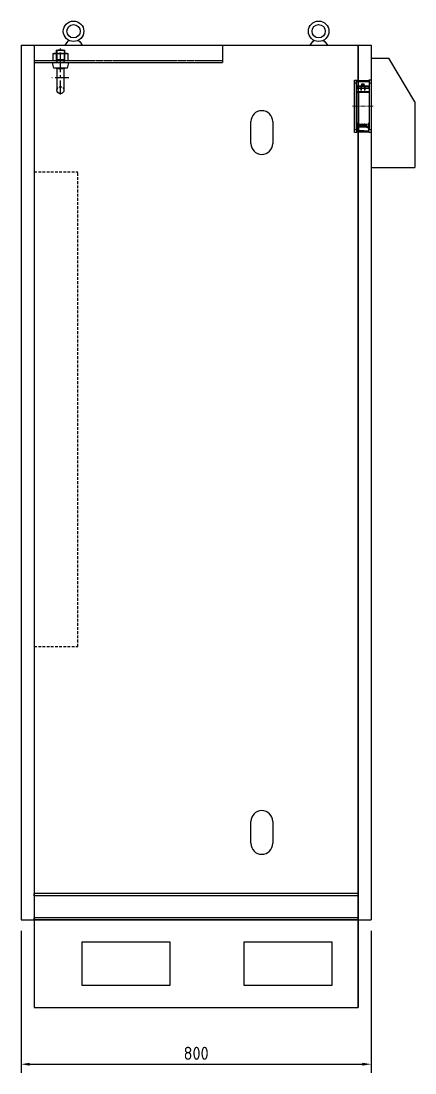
# Model space of a CAD drawing. Header units: inches. Extents: x 12 to 11036, y 8 to 6728.
# Drawn here: x 4447 to 5347, y 1346 to 3751 of the extents above; entities that cross this region are included whole.
import ezdxf

# ---------------------------------------------------------------- set-up
doc = ezdxf.new("R2010")
doc.units = ezdxf.units.IN
doc.header["$MEASUREMENT"] = 0
doc.set_wipeout_variables(frame=1)
for name, pattern in [('\\M+5B5E3\\M+5BBAD\\M+5CFDF', [18, 12, -2, 2, -2]), ('CENTER', [50.8, 31.75, -6.35, 6.35, -6.35]), ('HIDDEN', [9.525, 6.35, -3.175]), ('HIDDEN2', [4.7625, 3.175, -1.5875]), ('PHANTOM', [63.5, 31.75, -6.35, 6.35, -6.35, 6.35, -6.35])]:
    doc.linetypes.add(name, pattern=pattern)
for name, color, linetype, lineweight in [('02___PRT_ALL_AXES', 7, 'Continuous', 18), ('\\M+5B4D6\\M+5CAB5\\M+5CFDF\\M+5B2E3', 7, 'Continuous', 35), ('\\M+5D6D0\\M+5D0C4\\M+5CFDF\\M+5B2E3', 1, '\\M+5B5E3\\M+5BBAD\\M+5CFDF', 18)]:
    doc.layers.add(name, color=color, linetype=linetype, lineweight=lineweight)
for name, color, linetype in [('CL', 1, 'CENTER'), ('HL', 2, 'HIDDEN'), ('p', 141, 'PHANTOM'), ('피치선', 1, 'Continuous')]:
    doc.layers.add(name, color=color, linetype=linetype)
doc.styles.add('치수 텍스트_PSTEK_POSCO', font='isocp.shx')
doc.dimstyles.new('치수_PSTEK_POSCO', dxfattribs={"dimscale": 10, "dimtxt": 3, "dimasz": 2, "dimexe": 2, "dimexo": 2.5, "dimgap": 1, "dimtad": 1, "dimrnd": 1e-08, "dimdsep": 46, "dimtxsty": '치수 텍스트_PSTEK_POSCO', "dimcen": 0.09, "dimdle": 10, "dimclrd": 7, "dimclre": 7, "dimclrt": 2, "dimadec": 1, "dimazin": 2, "dimtfac": 1, "dimtmove": 0, "dimatfit": 3, "dimfxl": 0, "dimtolj": 1, "dimlwd": -1, "dimlwe": -1, "dimarcsym": 0})

# ---------------------------------------------------------------- blocks, each defined once
blk = doc.blocks.new('*D145')
at = {"color": 7, "linetype": 'Continuous'}
for p, q in [((4447.3, 1670.6), (4447.3, 1345.6)), ((5247.3, 1670.6), (5247.3, 1345.6)), ((4467.3, 1365.6), (5227.3, 1365.6))]:
    blk.add_line(p, q, dxfattribs=at)
at = {"color": 7}
for points in [[(4467.3, 1369), (4467.3, 1362.3), (4447.3, 1365.6)], [(5227.3, 1369), (5227.3, 1362.3), (5247.3, 1365.6)]]:
    blk.add_solid(points, dxfattribs=at)
at = {"layer": 'Defpoints', "color": 0}
for p in [(4447.3, 1695.6), (5247.3, 1695.6), (5247.3, 1365.6)]:
    blk.add_point(p, dxfattribs=at)
at = {"color": 2, "insert": (4847.3, 1390.6), "char_height": 30, "attachment_point": 5, "style": '치수 텍스트_PSTEK_POSCO'}
blk.add_mtext('\\A1;800', dxfattribs=at)
blk = doc.blocks.new('A$C319713A6')
for p, q in [((11.5, 45), (11.5, 95)), ((27.5, 45), (27.5, 95)), ((4.3, 45), (2, 35.5)), ((2, 35.5), (2, 32)), ((2, 32), (37, 32)), ((19.5, 47), (4.3, 45)), ((34.7, 45), (4.3, 45)), ((29.5, 26), (9.5, 26)), ((9.5, 4.7), (9.5, 26)), ((11.3, 26), (11.3, 30)), ((34.7, 45), (19.5, 47)), ((27.7, 30), (27.7, 26)), ((29.5, 26), (29.5, 4.7)), ((37, 35.5), (34.7, 45)), ((37, 32), (37, 35.5)), ((29.5, 4.7), (9.5, 4.7))]:
    blk.add_line(p, q)
for centre, radius, start, end in [((19.5, 95), 8, 0, 180), ((9.3, 30), 2, 0, 90), ((29.7, 30), 2, 90, 180), ((19.5, 22), 20, 240, 300)]:
    blk.add_arc(centre, radius, start, end)
at = {"layer": 'CL'}
for p, q in [((19.5, 105), (19.5, 0)), ((39, 67), (0, 67))]:
    blk.add_line(p, q, dxfattribs=at)
at = {"layer": 'HL'}
blk.add_arc((19.5, 95), 8, 180, 0, dxfattribs=at)
at = {"layer": '피치선'}
for p, q in [((10.9, 4), (10.9, 26)), ((28.1, 4), (28.1, 26))]:
    blk.add_line(p, q, dxfattribs=at)
blk = doc.blocks.new('A$C61CF45A5')
blk.add_blockref('A$C319713A6', (-19.5, -95))
blk = doc.blocks.new('*X36')
at = {"layer": '\\M+5B4D6\\M+5CAB5\\M+5CFDF\\M+5B2E3'}
for p, q in [((-1.6, 0.3), (-0.4, 0.1)), ((-1.5, 0.3), (-1.5, -0.3)), ((-0.4, 0.4), (-1.1, 0.2)), ((-0.4, 0.4), (-0.2, 1.1)), ((-0.4, 0.1), (-0.1, 0.4)), ((-0.4, 0.4), (-0.2, 0.2)), ((-0.4, -0.1), (-0.4, 0.1)), ((-0.3, 1.6), (-0.1, 0.4)), ((-0.3, 1.5), (0.3, 1.5)), ((-0.1, 0.4), (0.1, 0.4)), ((0.3, 1.6), (0.1, 0.4)), ((0.1, 0.4), (0.4, 0.1)), ((0.4, 0.4), (0.2, 1.1)), ((0.2, 0.2), (0.4, 0.4)), ((0.4, 0.4), (1.1, 0.2)), ((1.6, 0.3), (0.4, 0.1)), ((0.4, 0.1), (0.4, -0.1)), ((1.5, 0.3), (1.5, -0.3)), ((-1.6, -0.3), (-0.4, -0.1)), ((-0.4, -0.4), (-1.1, -0.2)), ((-0.1, -0.4), (-0.4, -0.1)), ((-0.2, -0.2), (-0.4, -0.4)), ((-0.4, -0.4), (-0.2, -1.1)), ((-0.3, -1.6), (-0.1, -0.4)), ((0.3, -1.5), (-0.3, -1.5)), ((0.1, -0.4), (-0.1, -0.4)), ((0.1, -0.4), (0.4, -0.1)), ((0.3, -1.6), (0.1, -0.4)), ((0.2, -0.2), (0.4, -0.4)), ((0.4, -0.4), (0.2, -1.1)), ((1.6, -0.3), (0.4, -0.1)), ((0.4, -0.4), (1.1, -0.2))]:
    blk.add_line(p, q, dxfattribs=at)
blk.add_circle((0, 0), 2.8, dxfattribs=at)
at = {"layer": '\\M+5D6D0\\M+5D0C4\\M+5CFDF\\M+5B2E3'}
for p, q in [((-3.2, 0), (3.2, 0)), ((0, -3.2), (0, 3.2))]:
    blk.add_line(p, q, dxfattribs=at)
blk = doc.blocks.new('A$C336E7B5A')
at = {"color": 7, "linetype": 'Continuous'}
for p, q in [((-38.3, 59.9), (-33, 59.9)), ((-38.3, -59.9), (-38.3, 59.9)), ((-38.3, 53.9), (-34.5, 53.9)), ((-34.5, 59.9), (-34.5, -52.8)), ((-34.5, 59.1), (-3.8, 59.1)), ((-34.5, 56.7), (-3.8, 56.7)), ((-3.8, 56.6), (-34.5, 56.6)), ((-33, 59.1), (-33, 59.9)), ((0, 59.9), (-5.3, 59.9)), ((-5.3, 59.1), (-5.3, 59.9)), ((-3.8, -52.8), (-3.8, 59.9)), ((-3.8, 53.9), (0, 53.9)), ((0, 59.9), (0, -59.9)), ((-34.5, 31.9), (-28.3, 31.2)), ((-4.6, 46.1), (-33.6, 46.1)), ((-33.6, 46.1), (-33.6, 40.6)), ((-4.6, 44.6), (-33.6, 44.6)), ((-24, 40.6), (-33.6, 40.6)), ((-33.6, 33.6), (-4.6, 33.6)), ((-33.6, 33.6), (-33.6, 32.6)), ((-33.6, 32.6), (-4.6, 32.6)), ((-28.3, -39.8), (-28.3, 31.2)), ((-27.7, 31.2), (-28.3, 31.2)), ((-27.7, 31.2), (-27.7, 32.6)), ((-24, 44.6), (-24, 36.9)), ((-23, 39.7), (-24, 39.7)), ((-23, 38.6), (-24, 38.6)), ((-24, 36.9), (-23, 36.9)), ((-23, 44.6), (-23, 36.9)), ((-15.3, 40.6), (-23, 40.6)), ((-15.3, 44.6), (-15.3, 36.9)), ((-14.3, 39.7), (-15.3, 39.7)), ((-14.3, 38.6), (-15.3, 38.6)), ((-15.3, 36.9), (-14.3, 36.9)), ((-14.3, 44.6), (-14.3, 36.9)), ((-4.6, 40.6), (-14.3, 40.6)), ((-4.6, 40.6), (-4.6, 46.1)), ((-4.6, 32.6), (-4.6, 33.6)), ((-33, -37.7), (-34.5, -37.8)), ((-33, -59.9), (-33, -37.7)), ((-28.3, -39.8), (-33, -40.3)), ((-27.6, -45.2), (-33, -47.9)), ((-27.3, -45.9), (-33, -48.7)), ((-33, -50.1), (-27.3, -47.3)), ((-33, -50.3), (-27.4, -47.4)), ((-28.3, -39.8), (-5.3, -40.5)), ((-28.3, -54.9), (-28.3, -47.9)), ((-27.3, -47.3), (-27.3, -45.9)), ((-24.4, -44.5), (-24.4, -46.8)), ((-13.9, -44.5), (-24.4, -44.5)), ((-13.9, -45.2), (-24.4, -45.2)), ((-24.4, -46.6), (-13.9, -46.6)), ((-24.4, -46.8), (-13.9, -46.8)), ((-23.3, -41.6), (-23.3, -42.1)), ((-22.8, -41.6), (-23.3, -41.6)), ((-23.3, -41.9), (-22.8, -41.9)), ((-23.3, -42.1), (-22.8, -42.1)), ((-22.8, -40.8), (-22.8, -41.6)), ((-22.6, -40.8), (-22.8, -40.8)), ((-22.8, -41.9), (-22.8, -43.5)), ((-22.8, -43.3), (-22.6, -43.3)), ((-22.8, -43.5), (-22.6, -43.5)), ((-22.6, -41.6), (-22.6, -40.8)), ((-21.4, -41.6), (-22.6, -41.6)), ((-22.6, -43.3), (-21.4, -41.9)), ((-21.8, -41.9), (-22.6, -42.9)), ((-22.6, -42.9), (-22.6, -41.9)), ((-22.6, -41.9), (-21.8, -41.9)), ((-22.6, -43.5), (-21.4, -42.1)), ((-22.6, -42.1), (-21.9, -42.1)), ((-22.6, -43.5), (-22.6, -43.3)), ((-21.4, -42.1), (-21.4, -41.6)), ((-21, -40.8), (-21, -43.5)), ((-20.8, -40.8), (-21, -40.8)), ((-21, -43.3), (-20.6, -43.3)), ((-21, -43.5), (-20.6, -43.5)), ((-20.1, -40.8), (-20.8, -42.8)), ((-20.8, -42.8), (-20.8, -40.8)), ((-20.6, -43.3), (-19.9, -41.1)), ((-20.6, -43.5), (-19.9, -41.3)), ((-20.6, -43.5), (-20.6, -43.3)), ((-19.7, -40.8), (-20.1, -40.8)), ((-19.9, -41.3), (-19.9, -41.1)), ((-19.9, -41.1), (-19.2, -43.3)), ((-19.9, -41.3), (-19.2, -43.5)), ((-19.1, -42.8), (-19.7, -40.8)), ((-19.2, -43.5), (-19.2, -43.3)), ((-19.2, -43.3), (-18.8, -43.3)), ((-19.2, -43.5), (-18.8, -43.5)), ((-19.1, -40.8), (-19.1, -42.8)), ((-18.8, -40.8), (-19.1, -40.8)), ((-18.8, -43.5), (-18.8, -40.8)), ((-15.9, -41), (-16.1, -41.2)), ((-16.1, -41.2), (-16.1, -41.4)), ((-16.1, -41.4), (-16.1, -42.4)), ((-16.1, -42.2), (-15.4, -42.2)), ((-16.1, -42.4), (-15.4, -42.4)), ((-16.1, -42.7), (-16.1, -42.9)), ((-15.8, -42.7), (-16.1, -42.7)), ((-16.1, -43.1), (-16.1, -42.9)), ((-16.1, -42.9), (-16.1, -43.1)), ((-16.1, -42.9), (-15.9, -43.2)), ((-16.1, -43.1), (-15.9, -43.3)), ((-15.7, -40.9), (-15.9, -41)), ((-15.9, -43.3), (-15.9, -43.2)), ((-15.9, -43.2), (-15.7, -43.3)), ((-15.9, -43.3), (-15.7, -43.4)), ((-15.8, -41.3), (-15.6, -41.2)), ((-15.8, -41.5), (-15.8, -41.3)), ((-15.8, -41.5), (-15.8, -41.3)), ((-15.8, -41.5), (-15.6, -41.4)), ((-15.8, -41.5), (-15.8, -41.5)), ((-15.8, -41.9), (-15.8, -41.5)), ((-15.4, -41.9), (-15.8, -41.9)), ((-15.8, -42.8), (-15.8, -42.7)), ((-15.6, -42.9), (-15.8, -42.8)), ((-15.5, -40.8), (-15.7, -40.9)), ((-15.7, -43.4), (-15.7, -43.3)), ((-15.7, -43.3), (-15.5, -43.3)), ((-15.7, -43.4), (-15.5, -43.5)), ((-15.6, -41.4), (-15.6, -41.2)), ((-15.6, -41.2), (-15.5, -41.2)), ((-15.6, -41.4), (-15.5, -41.3)), ((-15.5, -43), (-15.6, -42.9)), ((-15, -40.8), (-15.5, -40.8)), ((-15.5, -41.3), (-15.5, -41.2)), ((-15.5, -41.2), (-15, -41.2)), ((-15.5, -41.3), (-15, -41.3)), ((-15, -43), (-15.5, -43)), ((-15.5, -43.5), (-15.5, -43.3)), ((-15.5, -43.3), (-15, -43.3)), ((-15.5, -43.5), (-15, -43.5)), ((-15.4, -42.4), (-15.4, -41.9)), ((-14.8, -40.9), (-15, -40.8)), ((-15, -41.3), (-15, -41.2)), ((-15, -41.2), (-14.8, -41.2)), ((-15, -41.3), (-14.8, -41.4)), ((-14.8, -42.9), (-15, -43)), ((-15, -43.5), (-15, -43.3)), ((-15, -43.3), (-14.8, -43.3)), ((-15, -43.5), (-14.8, -43.4)), ((-14.6, -41), (-14.8, -40.9)), ((-14.8, -41.4), (-14.8, -41.2)), ((-14.8, -41.2), (-14.7, -41.3)), ((-14.8, -41.4), (-14.7, -41.5)), ((-14.7, -42.8), (-14.8, -42.9)), ((-14.8, -43.3), (-14.6, -43.2)), ((-14.8, -43.4), (-14.6, -43.3)), ((-14.8, -43.4), (-14.8, -43.3)), ((-14.7, -41.5), (-14.7, -41.3)), ((-14.7, -41.3), (-14.6, -41.5)), ((-14.7, -41.5), (-14.6, -41.6)), ((-14.6, -42.7), (-14.7, -42.8)), ((-14.4, -41.2), (-14.6, -41)), ((-14.6, -41.5), (-14.6, -41.7)), ((-14.6, -41.6), (-14.6, -41.7)), ((-14.6, -41.7), (-14.6, -42.5)), ((-14.6, -42.5), (-14.6, -42.7)), ((-14.6, -43.2), (-14.4, -42.9)), ((-14.6, -43.3), (-14.4, -43.1)), ((-14.6, -43.3), (-14.6, -43.2)), ((-14.3, -41.4), (-14.4, -41.2)), ((-14.4, -42.9), (-14.3, -42.7)), ((-14.4, -43.1), (-14.3, -42.9)), ((-14.4, -43.1), (-14.4, -42.9)), ((-14.3, -41.7), (-14.3, -41.4)), ((-14.3, -42.5), (-14.3, -41.7)), ((-14.3, -42.7), (-14.3, -42.5)), ((-14.3, -42.9), (-14.3, -42.6)), ((-14.3, -42.9), (-14.3, -42.7)), ((-13.9, -44.5), (-13.9, -46.8)), ((-11, -45.9), (-11, -47.3)), ((-5.3, -48.7), (-11, -45.9)), ((-11, -47.3), (-5.3, -50.1)), ((-10.9, -47.4), (-5.3, -50.3)), ((-5.3, -47.9), (-10.7, -45.2)), ((-5.3, -59.9), (-5.3, -37.9)), ((-3.8, -37.9), (-5.3, -37.9)), ((-33, -53.9), (-38.3, -53.9)), ((-33, -59.9), (-38.3, -59.9)), ((-34.5, -52.8), (-33, -52.8)), ((-28.4, -54.9), (-33, -55.7)), ((-5.3, -59.1), (-33, -59.1)), ((-28.4, -59.1), (-28.4, -54.9)), ((-27.9, -54.9), (-28.3, -54.9)), ((-3.8, -52.8), (-5.3, -52.8)), ((0, -53.9), (-5.3, -53.9)), ((0, -59.9), (-5.3, -59.9))]:
    blk.add_line(p, q, dxfattribs=at)
for centre, radius, start, end in [((-24.9, -52.3), 5.42, 115.5697, 116.7943), ((-13.4, -52.3), 5.42, 63.2057, 64.4303), ((360.1, 5719.2), 5787.1, 266.15601, 266.38025)]:
    blk.add_arc(centre, radius, start, end, dxfattribs=at)
for points, knots in [([(-17.5, 47.6), (-17.5, 47.7), (-17.5, 47.9), (-17.6, 48.1), (-17.8, 48.3), (-18.1, 48.5), (-18.5, 48.7), (-19.1, 48.8), (-19.8, 48.7), (-20.2, 48.5), (-20.5, 48.3), (-20.7, 48.1), (-20.8, 47.9), (-20.8, 47.7), (-20.8, 47.6)], [0, 0, 0, 0, 0.230328, 0.469122, 0.722561, 0.994076, 1.587538, 2.226714, 2.865895, 3.459366, 3.730886, 3.98433, 4.223127, 4.453456, 4.453456, 4.453456, 4.453456]), ([(-33.6, 46.1), (-33.8, 46.1), (-34.1, 46.2), (-34.4, 46.3), (-34.5, 46.4)], [0, 0, 0, 0, 0.4914885, 0.9285113, 0.9285113, 0.9285113, 0.9285113]), ([(-34.5, 44.9), (-34.4, 44.8), (-34.1, 44.7), (-33.8, 44.6), (-33.6, 44.6)], [0, 0, 0, 0, 0.4370875, 0.9286699, 0.9286699, 0.9286699, 0.9286699]), ([(-34.5, 41), (-34.4, 40.8), (-34.1, 40.7), (-33.8, 40.6), (-33.6, 40.6)], [0, 0, 0, 0, 0.4376289, 0.9299794, 0.9299794, 0.9299794, 0.9299794]), ([(-33.6, 33.6), (-33.8, 33.6), (-34.1, 33.6), (-34.4, 33.8), (-34.5, 33.9)], [0, 0, 0, 0, 0.492109, 0.9295636, 0.9295636, 0.9295636, 0.9295636]), ([(-34.5, 33), (-34.4, 32.9), (-34.1, 32.7), (-33.8, 32.6), (-33.6, 32.6)], [0, 0, 0, 0, 0.4374952, 0.9296629, 0.9296629, 0.9296629, 0.9296629]), ([(-3.8, 32), (-7.8, 31.9), (-15.7, 31.6), (-23.7, 31.3), (-27.7, 31.2)], [0, 0, 0, 0, 11.950287, 23.900592, 23.900592, 23.900592, 23.900592]), ([(-3.8, 46.4), (-3.9, 46.3), (-4.2, 46.2), (-4.5, 46.1), (-4.6, 46.1)], [0, 0, 0, 0, 0.4400568, 0.9359277, 0.9359277, 0.9359277, 0.9359277]), ([(-4.6, 44.6), (-4.5, 44.6), (-4.2, 44.7), (-3.9, 44.8), (-3.8, 45)], [0, 0, 0, 0, 0.4957771, 0.9357695, 0.9357695, 0.9357695, 0.9357695]), ([(-4.6, 40.6), (-4.5, 40.6), (-4.2, 40.7), (-3.9, 40.8), (-3.8, 41)], [0, 0, 0, 0, 0.4954645, 0.9352391, 0.9352391, 0.9352391, 0.9352391]), ([(-3.8, 33.9), (-3.9, 33.8), (-4.2, 33.6), (-4.5, 33.6), (-4.6, 33.6)], [0, 0, 0, 0, 0.4396282, 0.9348801, 0.9348801, 0.9348801, 0.9348801]), ([(-4.6, 32.6), (-4.5, 32.6), (-4.2, 32.7), (-3.9, 32.9), (-3.8, 33)], [0, 0, 0, 0, 0.495193, 0.9347809, 0.9347809, 0.9347809, 0.9347809]), ([(-24.4, -44.5), (-24.7, -44.5), (-25.8, -44.6), (-26.9, -44.8), (-27.6, -45.2)], [0, 0, 0, 0, 0.853121, 3.303952, 3.303952, 3.303952, 3.303952]), ([(-27.3, -45.9), (-27.3, -45.7), (-27.4, -45.5), (-27.5, -45.3), (-27.6, -45.2)], [0, 0, 0, 0, 0.3466152, 0.7178366, 0.7178366, 0.7178366, 0.7178366]), ([(-27.3, -47.3), (-27.3, -47.3), (-27.3, -47.3), (-27.3, -47.4), (-27.4, -47.4)], [0, 0, 0, 0, 0.0568613, 0.1785267, 0.1785267, 0.1785267, 0.1785267]), ([(-24.4, -45.2), (-24.6, -45.2), (-25.6, -45.3), (-26.6, -45.5), (-27.3, -45.9)], [0, 0, 0, 0, 0.775578, 3.003593, 3.003593, 3.003593, 3.003593]), ([(-27.3, -47.3), (-27.1, -47.2), (-26.2, -46.8), (-25.1, -46.6), (-24.4, -46.6)], [0, 0, 0, 0, 0.722976, 3.00378, 3.00378, 3.00378, 3.00378]), ([(-24.4, -46.8), (-24.6, -46.8), (-25.6, -46.8), (-26.6, -47.1), (-27.3, -47.4)], [0, 0, 0, 0, 0.764153, 2.954817, 2.954817, 2.954817, 2.954817]), ([(-10.7, -45.2), (-10.9, -45.1), (-12, -44.7), (-13.1, -44.5), (-13.9, -44.5)], [0, 0, 0, 0, 0.79526, 3.304158, 3.304158, 3.304158, 3.304158]), ([(-11, -45.9), (-11.2, -45.7), (-12.1, -45.4), (-13.1, -45.2), (-13.9, -45.2)], [0, 0, 0, 0, 0.722976, 3.00378, 3.00378, 3.00378, 3.00378]), ([(-13.9, -46.6), (-13.6, -46.6), (-12.6, -46.7), (-11.7, -46.9), (-11, -47.3)], [0, 0, 0, 0, 0.775578, 3.003593, 3.003593, 3.003593, 3.003593]), ([(-13.9, -46.8), (-13.6, -46.8), (-12.7, -46.8), (-11.7, -47.1), (-11, -47.4)], [0, 0, 0, 0, 0.764153, 2.954817, 2.954817, 2.954817, 2.954817]), ([(-11, -45.9), (-11, -45.7), (-10.9, -45.5), (-10.8, -45.3), (-10.7, -45.2)], [0, 0, 0, 0, 0.3466152, 0.7178366, 0.7178366, 0.7178366, 0.7178366]), ([(-11, -47.3), (-11, -47.3), (-11, -47.3), (-11, -47.4), (-10.9, -47.4)], [0, 0, 0, 0, 0.0568613, 0.1785267, 0.1785267, 0.1785267, 0.1785267]), ([(-28.3, -54.9), (-28.3, -54.9), (-28.3, -54.9), (-28.3, -54.9), (-28.4, -54.9), (-28.4, -54.9), (-28.4, -54.9)], [0, 0, 0, 0, 0.0267423, 0.0526838, 0.0836909, 0.1123994, 0.1123994, 0.1123994, 0.1123994])]:
    blk.add_open_spline(points, degree=3, knots=knots, dxfattribs=at)
at = {"layer": '02___PRT_ALL_AXES', "color": 7, "linetype": 'Continuous'}
for points in [[(-25.5, -42.5), (-25.5, -42.3), (-25.6, -42), (-26, -41.6), (-26.5, -41.4), (-27.1, -41.3), (-27.8, -41.4), (-28.3, -41.6), (-28.6, -42), (-28.7, -42.3), (-28.7, -42.5)], [(-28.7, -42.5), (-28.7, -42.6), (-28.6, -42.9), (-28.3, -43.3), (-27.8, -43.5), (-27.1, -43.6), (-26.5, -43.5), (-26, -43.3), (-25.6, -42.9), (-25.5, -42.6), (-25.5, -42.5)], [(-9.5, -42.5), (-9.5, -42.3), (-9.6, -42), (-10, -41.6), (-10.5, -41.4), (-11.1, -41.3), (-11.8, -41.4), (-12.3, -41.6), (-12.6, -42), (-12.7, -42.3), (-12.7, -42.5)], [(-12.7, -42.5), (-12.7, -42.6), (-12.6, -42.9), (-12.3, -43.3), (-11.8, -43.5), (-11.1, -43.6), (-10.5, -43.5), (-10, -43.3), (-9.6, -42.9), (-9.5, -42.6), (-9.5, -42.5)]]:
    blk.add_open_spline(points, degree=3, knots=[0, 0, 0, 0, 0.451958, 0.959307, 1.536152, 2.157409, 2.778666, 3.355512, 3.86286, 4.314818, 4.314818, 4.314818, 4.314818], dxfattribs=at)
for points in [[(-26.7, -43.5), (-27, -43.4), (-27.3, -43.4), (-27.6, -43.5)], [(-20.1, -46.8), (-19.5, -46.9), (-18.8, -46.9), (-18.2, -46.8)], [(-10.7, -43.5), (-11, -43.4), (-11.3, -43.4), (-11.6, -43.5)]]:
    blk.add_open_spline(points, degree=3, dxfattribs=at)
at = {"layer": '\\M+5D6D0\\M+5D0C4\\M+5CFDF\\M+5B2E3'}
blk.add_line((-42.7, 0), (4.8, 0), dxfattribs=at)
blk.add_wipeout([(-16.9, 48.8), (-16.9, 48.8), (-16.9, 48.8), (-16.9, 48.8), (-16.9, 48.8), (-16.9, 48.9), (-16.9, 48.9), (-16.9, 48.9), (-16.9, 48.9), (-16.9, 48.9), (-16.9, 48.9), (-16.9, 49), (-16.9, 49), (-16.9, 49), (-16.9, 49), (-16.9, 49), (-16.9, 49), (-16.9, 49), (-16.9, 49.1), (-16.9, 49.1), (-16.9, 49.1), (-16.9, 49.1), (-16.9, 49.1), (-16.9, 49.1), (-16.9, 49.1), (-16.9, 49.2), (-16.9, 49.2), (-16.9, 49.2), (-16.9, 49.2), (-16.9, 49.2), (-16.9, 49.2), (-16.9, 49.2), (-17, 49.3), (-17, 49.4), (-17, 49.5), (-17.1, 49.6), (-17.1, 49.7), (-17.2, 49.8), (-17.2, 49.9), (-17.3, 50), (-17.3, 50.1), (-17.4, 50.2), (-17.4, 50.2), (-17.5, 50.3), (-17.6, 50.4), (-17.6, 50.5), (-17.7, 50.5), (-17.8, 50.6), (-17.9, 50.6), (-18, 50.7), (-18.1, 50.8), (-18.2, 50.8), (-18.2, 50.8), (-18.3, 50.9), (-18.4, 50.9), (-18.5, 50.9), (-18.6, 51), (-18.7, 51), (-18.8, 51), (-18.9, 51), (-19, 51), (-19.1, 51), (-19.1, 51), (-19.2, 51), (-19.3, 51), (-19.5, 51), (-19.6, 51), (-19.7, 51), (-19.8, 50.9), (-19.9, 50.9), (-19.9, 50.9), (-20, 50.8), (-20.1, 50.8), (-20.2, 50.8), (-20.3, 50.7), (-20.4, 50.6), (-20.5, 50.6), (-20.6, 50.5), (-20.6, 50.5), (-20.7, 50.4), (-20.8, 50.3), (-20.9, 50.2), (-20.9, 50.2), (-21, 50.1), (-21, 50), (-21.1, 49.9), (-21.1, 49.8), (-21.2, 49.7), (-21.2, 49.6), (-21.3, 49.5), (-21.3, 49.4), (-21.3, 49.3), (-21.3, 49.2), (-21.3, 49.2), (-21.3, 49.2), (-21.3, 49.2), (-21.3, 49.2), (-21.4, 49.2), (-21.4, 49.2), (-21.4, 49.1), (-21.4, 49.1), (-21.4, 49.1), (-21.4, 49.1), (-21.4, 49.1), (-21.4, 49.1), (-21.4, 49.1), (-21.4, 49), (-21.4, 49), (-21.4, 49), (-21.4, 49), (-21.4, 49), (-21.4, 49), (-21.4, 49), (-21.4, 48.9), (-21.4, 48.9), (-21.4, 48.9), (-21.4, 48.9), (-21.4, 48.9), (-21.4, 48.9), (-21.4, 48.8), (-21.4, 48.8), (-21.4, 48.8), (-21.4, 48.8), (-21.4, 48.8), (-21.4, 48.8), (-21.4, 48.7), (-21.4, 48.6), (-21.4, 48.4), (-21.3, 48.3), (-21.3, 48.2), (-21.3, 48.1), (-21.2, 48), (-21.2, 47.9), (-21.1, 47.8), (-21.1, 47.7), (-21, 47.6), (-21, 47.5), (-20.9, 47.4), (-20.8, 47.3), (-20.7, 47.2), (-20.6, 47.1), (-20.6, 47), (-20.5, 47), (-20.4, 46.9), (-20.3, 46.9), (-20.2, 46.8), (-20.1, 46.7), (-19.9, 46.7), (-19.8, 46.7), (-19.7, 46.6), (-19.6, 46.6), (-19.5, 46.6), (-19.4, 46.6), (-19.3, 46.6), (-19.1, 46.6), (-19.1, 46.6), (-19, 46.6), (-18.9, 46.6), (-18.8, 46.6), (-18.7, 46.6), (-18.6, 46.6), (-18.5, 46.7), (-18.3, 46.7), (-18.2, 46.7), (-18.1, 46.8), (-18, 46.9), (-17.9, 46.9), (-17.8, 47), (-17.7, 47), (-17.6, 47.1), (-17.6, 47.2), (-17.5, 47.3), (-17.4, 47.4), (-17.3, 47.5), (-17.3, 47.6), (-17.2, 47.7), (-17.2, 47.8), (-17.1, 47.9), (-17.1, 48), (-17, 48.1), (-17, 48.2), (-17, 48.3), (-16.9, 48.4), (-16.9, 48.6), (-16.9, 48.7)]).dxf.layer = '\\M+5B4D6\\M+5CAB5\\M+5CFDF\\M+5B2E3'
at = {"layer": '\\M+5B4D6\\M+5CAB5\\M+5CFDF\\M+5B2E3', "xscale": 0.7999999999999999, "yscale": 0.7999999999999999, "zscale": 0.7999999999999999}
blk.add_blockref('*X36', (-19.1, 48.8), dxfattribs=at)

msp = doc.modelspace()

# ---------------------------------------------------------------- linework, layer by layer
for p, q in [((4553.267, 3703.827), (4547.267, 3695.622)), ((4581.267, 3703.827), (4587.267, 3695.622)), ((5113.267, 3703.823), (5107.267, 3695.618)), ((5141.267, 3703.823), (5147.267, 3695.618)), ((4447.267, 3695.622), (4447.267, 1695.618)), ((4447.267, 3695.622), (5247.267, 3695.622)), ((4477.267, 3695.622), (4477.267, 1495.618)), ((4477.267, 3695.622), (4477.267, 3655.618)), ((4907.267, 3695.622), (4907.267, 3655.615)), ((5217.267, 3695.622), (5217.267, 1495.618)), ((5217.267, 1495.618), (5217.267, 3695.618)), ((5217.267, 3695.618), (5217.267, 3495.618)), ((5247.267, 3695.622), (5247.267, 1695.618)), ((4477.267, 3655.618), (4907.267, 3655.615)), ((4519.946, 3675.278), (4522.267, 3676.618)), ((4519.946, 3675.278), (4519.946, 3660.618)), ((4519.946, 3660.618), (4554.587, 3660.618)), ((4522.267, 3676.618), (4552.267, 3676.618)), ((4528.606, 3675.278), (4528.606, 3660.618)), ((4545.928, 3675.278), (4545.928, 3660.618)), ((4552.267, 3676.618), (4554.587, 3675.278)), ((4554.587, 3660.618), (4554.587, 3675.278)), ((5247.267, 3665.622), (5287.267, 3665.622)), ((5347.267, 3565.622), (5287.267, 3665.622)), ((5347.267, 3565.622), (5347.267, 3415.622)), ((4972.267, 3470.618), (4972.267, 3520.618)), ((5022.267, 3520.618), (5022.267, 3470.618)), ((5247.267, 3415.622), (5347.267, 3415.622)), ((4972.267, 1870.618), (4972.267, 1920.618)), ((5022.267, 1920.618), (5022.267, 1870.618)), ((5217.267, 1695.618), (5217.267, 1895.618)), ((5217.267, 1755.618), (4477.267, 1755.618)), ((4477.267, 1750.618), (4477.267, 1755.618)), ((5217.267, 1750.618), (4477.267, 1750.618)), ((5217.267, 1755.618), (5217.267, 1750.618)), ((4447.267, 1695.618), (5247.267, 1695.618)), ((5217.267, 1700.618), (4477.267, 1700.618)), ((4477.267, 1695.618), (4477.267, 1700.618)), ((5217.267, 1695.618), (4477.267, 1695.618)), ((5217.267, 1700.618), (5217.267, 1695.618)), ((4587.267, 1645.618), (4787.267, 1645.618)), ((4587.267, 1545.618), (4587.267, 1645.618)), ((4787.267, 1645.618), (4787.267, 1545.618)), ((4957.267, 1645.618), (5157.267, 1645.618)), ((4957.267, 1545.618), (4957.267, 1645.618)), ((5157.267, 1645.618), (5157.267, 1545.618)), ((4787.267, 1545.618), (4587.267, 1545.618)), ((5157.267, 1545.618), (4957.267, 1545.618)), ((4477.267, 1495.618), (5016.165, 1495.618)), ((5016.165, 1495.618), (5217.267, 1495.618))]:
    msp.add_line(p, q)
at = {"color": 2, "linetype": 'HIDDEN2', "ltscale": 0.5}
msp.add_line((4477.267, 3660.618), (4907.267, 3660.615), dxfattribs=at)
at = {"linetype": 'HIDDEN'}
for p, q in [((4477.267, 3405.678), (4577.267, 3405.678)), ((4577.267, 2320.524), (4577.267, 3405.678)), ((4477.267, 2320.524), (4577.267, 2320.524))]:
    msp.add_line(p, q, dxfattribs=at)
for centre, radius in [((4567.267, 3727.225), 23.398), ((4567.267, 3727.225), 15.194), ((5127.267, 3727.221), 23.398), ((5127.267, 3727.221), 15.194)]:
    msp.add_circle(centre, radius)
for centre, radius, start, end in [((4553.239, 3706.329), 2.503, 270.638528, 13.17619), ((4581.267, 3706.33), 2.503, 167.25721, 270), ((5113.239, 3706.325), 2.503, 270.638528, 13.17619), ((5141.267, 3706.326), 2.503, 167.25721, 270), ((4524.276, 3668.956), 7.662, 55.591013, 124.408987), ((4537.476, 3646.619), 30, 90.400194, 107.198596), ((4537.057, 3646.619), 30, 72.801404, 89.599806), ((4550.258, 3668.956), 7.662, 55.591013, 124.408987), ((4997.267, 3520.618), 25, 0, 180), ((4997.267, 3470.618), 25, 180, 0), ((4997.267, 1920.618), 25, 0, 180), ((4997.267, 1870.618), 25, 180, 0)]:
    msp.add_arc(centre, radius, start, end)
at = {"layer": 'CL'}
msp.add_line((4537.267, 3658.618), (4537.267, 3678.618), dxfattribs=at)
at = {"layer": 'p', "color": 0, "linetype": 'Continuous'}
for points in [[(4484.906, 3695.622), (4567.101, 3695.622)], [(5104.906, 3695.618), (5147.101, 3695.618)]]:
    msp.add_lwpolyline(points, dxfattribs=at)

# ---------------------------------------------------------------- block references
at = {"xscale": -1, "rotation": 180}
msp.add_blockref('A$C61CF45A5', (4537.267, 3592.618), dxfattribs=at)

# ---------------------------------------------------------------- dimensions: what is measured, and where the dimension line sits
dim = msp.add_linear_dim(base=(5247.267, 1365.618), p1=(4447.267, 1695.618), p2=(5247.267, 1695.618), angle=180, dimstyle='치수_PSTEK_POSCO', override={"dimfxl": 4, "dimarcsym": 1})
dim.commit()
dim.dimension.update_dxf_attribs({"geometry": '*D145', "text_midpoint": (4847.267, 1390.618)})

# ---------------------------------------------------------------- next in the draw order: block references
msp.add_blockref('A$C336E7B5A', (5247.267, 3555.622))

doc.saveas('drawing.dxf')
